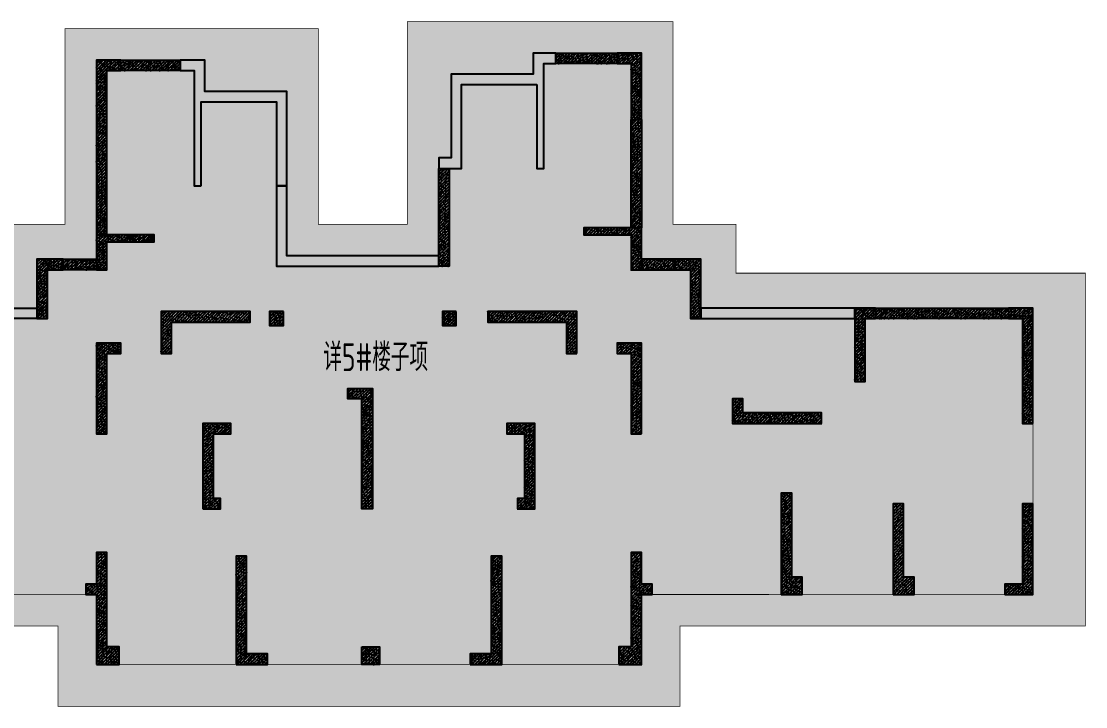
# Model space of a CAD drawing. Extents: x 923964 to 1204934, y 804567 to 1705037.
# Drawn here: x 1126173 to 1156635, y 1165517 to 1185137 of the extents above; entities that cross this region are included whole.
import ezdxf
from ezdxf.enums import TextEntityAlignment as Align

# ---------------------------------------------------------------- set-up
doc = ezdxf.new("R2010")
doc.units = 0
doc.header["$LTSCALE"] = 500
doc.linetypes.add('DASH', pattern=[0.35, 0.25, -0.1])
for name, color, linetype in [('S_COLU', 2, 'CONTINUOUS'), ('S_COLU_HACH', 15, 'CONTINUOUS'), ('S_PLAN_HACH', 9, 'CONTINUOUS'), ('S_WALL', 2, 'CONTINUOUS'), ('S_WALL_HACH', 30, 'CONTINUOUS'), ('S_WALL_OTHE_HACH', 33, 'CONTINUOUS'), ('主楼填充', 7, 'CONTINUOUS')]:
    doc.layers.add(name, color=color, linetype=linetype)
doc.styles.add('TH-STYLE3', font='tssdeng.shx', dxfattribs={"width": 0.7, "bigfont": 'tssdchn.shx'})
pattern_1 = [(45, (0, 0), (-44.1941738, 44.1941738), []), (50, (0, 0), (179.315046, -15.688034), [18.75, -206.25]), (355, (0, 0), (-34.687833, 188.048033), [15, -165]), (100.4514, (14.94, -1.3), (144.627345, 172.359886), [15.935047, -175.285528]), (46.1842, (0, 50), (266.810262, -41.379754), [28.125, -309.375]), (96.6356, (22.23, 46.55), (233.665676, 243.529468), [23.90257, -262.92825]), (351.1842, (0, 50), (233.665486, 243.52965), [22.5, -247.5]), (21, (25, 37.5), (149.226763, -100.654723), [18.75, -206.25]), (326, (25, 37.5), (60.828833, 181.287511), [15, -165]), (71.4514, (37.44, 29.11), (210.055657, 80.632624), [15.935047, -175.285528]), (37.5, (0, 0), (3.0399638, 83.2234635), [0, -163, 0, -167.5, 0, -165.625]), (7.5, (0, 0), (65.7673844, 98.602928), [0, -95.5, 0, -159.25, 0, -63.125]), (327.5, (-55.75, 0), (133.455609, -5.638718), [0, -62.5, 0, -195, 0, -258.75]), (317.5, (-80.75, 0), (145.796542, 25.0262456), [0, -81.25, 0, -129.5, 0, -183.75])]

msp = doc.modelspace()

# ---------------------------------------------------------------- hatches: boundary and pattern name
at = {"layer": 'S_COLU_HACH'}
h = msp.add_hatch(color=256, dxfattribs=at)
h.dxf.hatch_style = 1
h.paths.add_polyline_path([(1133673, 1176827), (1133273, 1176827), (1133273, 1176427), (1133673, 1176427)])
h = msp.add_hatch(color=256, dxfattribs=at)
h.dxf.hatch_style = 1
h.paths.add_polyline_path([(1138623, 1176827), (1138223, 1176827), (1138223, 1176427), (1138623, 1176427)])
h = msp.add_hatch(color=256, dxfattribs=at)
h.dxf.hatch_style = 1
h.paths.add_polyline_path([(1135923, 1167227), (1136423, 1167227), (1136423, 1166727), (1135923, 1166727)])
at = {"layer": 'S_PLAN_HACH'}
h = msp.add_hatch(dxfattribs=at)
h.set_pattern_fill('CROSS', color=4, scale=50, style=0)
h.paths.add_polyline_path([(1127223, 1165527), (1145023, 1165527), (1145023, 1167827), (1156623, 1167827), (1156625, 1177927), (1146623, 1177927), (1146623, 1179327), (1144823, 1179327), (1144823, 1185127), (1137223, 1185127), (1137223, 1179327), (1134673, 1179327), (1134673, 1184927), (1127423, 1184927), (1127423, 1179327), (1125623, 1179327), (1125623, 1177927), (1115623, 1177927), (1115623, 1167827), (1127223, 1167827)])
at = {"layer": 'S_WALL_HACH'}
h = msp.add_hatch(color=256, dxfattribs=at)
h.dxf.hatch_style = 1
h.paths.add_polyline_path([(1140923, 1183327), (1140923, 1180927), (1141123, 1180927), (1141123, 1183927), (1141473, 1183927), (1141473, 1184227), (1140823, 1184227), (1140823, 1183627), (1138473, 1183627), (1138473, 1181227), (1138123, 1181227), (1138123, 1180928), (1138323, 1180927), (1138323, 1180927), (1138773, 1180927), (1138773, 1183327)])
h = msp.add_hatch(color=256, dxfattribs=at)
h.dxf.hatch_style = 1
h.paths.add_polyline_path([(1141473, 1184227), (1143223, 1184227), (1143223, 1183927), (1141473, 1183927)])
h = msp.add_hatch(color=256, dxfattribs=at)
h.dxf.hatch_style = 1
h.paths.add_polyline_path([(1143923, 1182327), (1143923, 1184227), (1143223, 1184227), (1143223, 1183927), (1143623, 1183927), (1143623, 1182327)])
h = msp.add_hatch(color=256, dxfattribs=at)
h.dxf.hatch_style = 1
h.paths.add_polyline_path([(1128623, 1183727), (1129023, 1183727), (1129023, 1184027), (1128323, 1184027), (1128323, 1182127), (1128623, 1182127)])
h = msp.add_hatch(color=256, dxfattribs=at)
h.dxf.hatch_style = 1
h.paths.add_polyline_path([(1129023, 1184027), (1130723, 1184027), (1130723, 1183727), (1129023, 1183727)])
h = msp.add_hatch(color=256, dxfattribs=at)
h.dxf.hatch_style = 1
h.paths.add_polyline_path([(1131323, 1180427), (1131323, 1182827), (1133473, 1182827), (1133473, 1180627), (1133473, 1180627), (1133473, 1180427), (1133773, 1180427), (1133773, 1183127), (1131423, 1183127), (1131423, 1184027), (1130723, 1184027), (1130723, 1183727), (1131123, 1183727), (1131123, 1180427)])
h = msp.add_hatch(color=256, dxfattribs=at)
h.dxf.hatch_style = 1
h.paths.add_polyline_path([(1143623, 1182327), (1143923, 1182327), (1143923, 1179227), (1143623, 1179227)])
h = msp.add_hatch(color=256, dxfattribs=at)
h.dxf.hatch_style = 1
h.paths.add_polyline_path([(1128323, 1179027), (1128623, 1179027), (1128623, 1182127), (1128323, 1182127)])
h = msp.add_hatch(color=256, dxfattribs=at)
h.dxf.hatch_style = 1
h.paths.add_polyline_path([(1138123, 1180928), (1138423, 1180928), (1138423, 1178127), (1138123, 1178127)])
h = msp.add_hatch(color=256, dxfattribs=at)
h.dxf.hatch_style = 1
h.paths.add_polyline_path([(1133473, 1180427), (1133473, 1178127), (1138123, 1178127), (1138123, 1178427), (1133773, 1178427), (1133773, 1180427)])
h = msp.add_hatch(color=256, dxfattribs=at)
h.dxf.hatch_style = 1
h.paths.add_polyline_path([(1143623, 1178027), (1143923, 1178027), (1143923, 1179227), (1143623, 1179227), (1142273, 1179227), (1142273, 1179027), (1143623, 1179027)])
h = msp.add_hatch(color=256, dxfattribs=at)
h.dxf.hatch_style = 1
h.paths.add_polyline_path([(1128323, 1178027), (1128623, 1178027), (1128623, 1178827), (1129973, 1178827), (1129973, 1179027), (1128623, 1179027), (1128623, 1179027), (1128323, 1179027)])
h = msp.add_hatch(color=256, dxfattribs=at)
h.dxf.hatch_style = 1
h.paths.add_polyline_path([(1126923, 1178027), (1127373, 1178027), (1127373, 1178327), (1126623, 1178327), (1126623, 1176627), (1126923, 1176627)])
h = msp.add_hatch(color=256, dxfattribs=at)
h.dxf.hatch_style = 1
h.paths.add_polyline_path([(1127373, 1178327), (1128323, 1178327), (1128323, 1178027), (1127373, 1178027)])
h = msp.add_hatch(color=256, dxfattribs=at)
h.dxf.hatch_style = 1
h.paths.add_polyline_path([(1143923, 1178027), (1144873, 1178027), (1144873, 1178327), (1143923, 1178327)])
h = msp.add_hatch(color=256, dxfattribs=at)
h.dxf.hatch_style = 1
h.paths.add_polyline_path([(1145623, 1176627), (1145623, 1178327), (1144873, 1178327), (1144873, 1178027), (1145323, 1178027), (1145323, 1176627)])
h = msp.add_hatch(color=256, dxfattribs=at)
h.dxf.hatch_style = 1
h.paths.add_polyline_path([(1122223, 1176927), (1126623, 1176927), (1126623, 1176627), (1122223, 1176627)])
h = msp.add_hatch(color=256, dxfattribs=at)
h.dxf.hatch_style = 1
h.paths.add_polyline_path([(1132723, 1176627), (1132723, 1176827), (1131973, 1176827), (1131973, 1176827), (1130173, 1176827), (1130173, 1175627), (1130473, 1175627), (1130473, 1176527), (1131973, 1176527), (1131973, 1176527), (1132723, 1176527)])
h = msp.add_hatch(color=256, dxfattribs=at)
h.dxf.hatch_style = 1
h.paths.add_polyline_path([(1142073, 1175627), (1142073, 1176827), (1139523, 1176827), (1139523, 1176627), (1139523, 1176627), (1139523, 1176527), (1140273, 1176527), (1140273, 1176527), (1141773, 1176527), (1141773, 1175627)])
h = msp.add_hatch(color=256, dxfattribs=at)
h.dxf.hatch_style = 1
h.paths.add_polyline_path([(1145623, 1176627), (1150023, 1176627), (1150023, 1176927), (1145623, 1176927)])
h = msp.add_hatch(color=256, dxfattribs=at)
h.dxf.hatch_style = 1
h.paths.add_polyline_path([(1150323, 1176627), (1150623, 1176627), (1150623, 1176927), (1150023, 1176927), (1150023, 1174827), (1150323, 1174827)])
h = msp.add_hatch(color=256, dxfattribs=at)
h.dxf.hatch_style = 1
h.paths.add_polyline_path([(1150623, 1176927), (1154423, 1176927), (1154423, 1176627), (1150623, 1176627)])
h = msp.add_hatch(color=256, dxfattribs=at)
h.dxf.hatch_style = 1
h.paths.add_polyline_path([(1155123, 1173627), (1155123, 1176927), (1154423, 1176927), (1154423, 1176627), (1154823, 1176627), (1154823, 1173627)])
h = msp.add_hatch(color=256, dxfattribs=at)
h.dxf.hatch_style = 1
h.paths.add_polyline_path([(1128623, 1175627), (1129023, 1175627), (1129023, 1175927), (1128323, 1175927), (1128323, 1173327), (1128623, 1173327)])
h = msp.add_hatch(color=256, dxfattribs=at)
h.dxf.hatch_style = 1
h.paths.add_polyline_path([(1143923, 1173327), (1143923, 1175927), (1143223, 1175927), (1143223, 1175627), (1143623, 1175627), (1143623, 1173327)])
h = msp.add_hatch(color=256, dxfattribs=at)
h.dxf.hatch_style = 1
h.paths.add_polyline_path([(1135923, 1174327), (1135523, 1174327), (1135523, 1174627), (1136223, 1174627), (1136223, 1171177), (1135923, 1171177)])
h = msp.add_hatch(color=256, dxfattribs=at)
h.dxf.hatch_style = 1
h.paths.add_polyline_path([(1149073, 1173627), (1149073, 1173927), (1146823, 1173927), (1146823, 1174327), (1146523, 1174327), (1146523, 1173627)])
h = msp.add_hatch(color=256, dxfattribs=at)
h.dxf.hatch_style = 1
h.paths.add_polyline_path([(1131373, 1171177), (1131873, 1171177), (1131873, 1171477), (1131673, 1171477), (1131673, 1173327), (1132173, 1173327), (1132173, 1173627), (1131373, 1173627)])
h = msp.add_hatch(color=256, dxfattribs=at)
h.dxf.hatch_style = 1
h.paths.add_polyline_path([(1140373, 1171177), (1140873, 1171177), (1140873, 1173627), (1140073, 1173627), (1140073, 1173327), (1140573, 1173327), (1140573, 1171477), (1140373, 1171477)])
h = msp.add_hatch(color=256, dxfattribs=at)
h.dxf.hatch_style = 1
h.paths.add_polyline_path([(1147923, 1168727), (1148523, 1168727), (1148523, 1169227), (1148223, 1169227), (1148223, 1171627), (1147923, 1171627)])
h = msp.add_hatch(color=256, dxfattribs=at)
h.dxf.hatch_style = 1
h.paths.add_polyline_path([(1151123, 1168727), (1151724, 1168727), (1151724, 1169227), (1151423, 1169227), (1151423, 1171327), (1151123, 1171327)])
h = msp.add_hatch(color=256, dxfattribs=at)
h.dxf.hatch_style = 1
h.paths.add_polyline_path([(1154323, 1168727), (1155123, 1168727), (1155123, 1171327), (1154823, 1171327), (1154823, 1169027), (1154323, 1169027)])
h = msp.add_hatch(color=256, dxfattribs=at)
h.dxf.hatch_style = 1
h.paths.add_polyline_path([(1128323, 1166727), (1128973, 1166727), (1128973, 1167227), (1128623, 1167227), (1128623, 1169927), (1128323, 1169927), (1128323, 1169027), (1128023, 1169027), (1128023, 1168727), (1128323, 1168727)])
h = msp.add_hatch(color=256, dxfattribs=at)
h.dxf.hatch_style = 1
h.paths.add_polyline_path([(1132323, 1166727), (1133223, 1166727), (1133223, 1167027), (1132623, 1167027), (1132623, 1169827), (1132323, 1169827)])
h = msp.add_hatch(color=256, dxfattribs=at)
h.dxf.hatch_style = 1
h.paths.add_polyline_path([(1139023, 1166727), (1139923, 1166727), (1139923, 1169827), (1139623, 1169827), (1139623, 1167027), (1139023, 1167027)])
h = msp.add_hatch(color=256, dxfattribs=at)
h.dxf.hatch_style = 1
h.paths.add_polyline_path([(1143273, 1166727), (1143923, 1166727), (1143923, 1168727), (1144223, 1168727), (1144223, 1169027), (1143923, 1169027), (1143923, 1169927), (1143623, 1169927), (1143623, 1167227), (1143273, 1167227)])
at = {"layer": 'S_WALL_OTHE_HACH'}
h = msp.add_hatch(dxfattribs=at)
h.set_pattern_fill('钢筋混凝土', color=256, scale=25)
h.set_pattern_definition(pattern_1)
h.paths.add_polyline_path([(1140923, 1183327), (1140923, 1180927), (1141123, 1180927), (1141123, 1183927), (1141473, 1183927), (1141473, 1184227), (1140823, 1184227), (1140823, 1183627), (1138473, 1183627), (1138473, 1181227), (1138123, 1181227), (1138123, 1180928), (1138323, 1180927), (1138323, 1180927), (1138773, 1180927), (1138773, 1183327)])
h = msp.add_hatch(dxfattribs=at)
h.set_pattern_fill('钢筋混凝土', color=256, scale=25)
h.set_pattern_definition(pattern_1)
h.paths.add_polyline_path([(1141473, 1184227), (1143223, 1184227), (1143223, 1183927), (1141473, 1183927)])
h = msp.add_hatch(dxfattribs=at)
h.set_pattern_fill('钢筋混凝土', color=256, scale=25)
h.set_pattern_definition(pattern_1)
h.paths.add_polyline_path([(1143923, 1182327), (1143923, 1184227), (1143223, 1184227), (1143223, 1183927), (1143623, 1183927), (1143623, 1182327)])
h = msp.add_hatch(dxfattribs=at)
h.set_pattern_fill('钢筋混凝土', color=256, scale=25)
h.set_pattern_definition(pattern_1)
h.paths.add_polyline_path([(1128623, 1183727), (1129023, 1183727), (1129023, 1184027), (1128323, 1184027), (1128323, 1182127), (1128623, 1182127)])
h = msp.add_hatch(dxfattribs=at)
h.set_pattern_fill('钢筋混凝土', color=256, scale=25)
h.set_pattern_definition(pattern_1)
h.paths.add_polyline_path([(1129023, 1184027), (1130723, 1184027), (1130723, 1183727), (1129023, 1183727)])
h = msp.add_hatch(dxfattribs=at)
h.set_pattern_fill('钢筋混凝土', color=256, scale=25)
h.set_pattern_definition(pattern_1)
h.paths.add_polyline_path([(1131323, 1180427), (1131323, 1182827), (1133473, 1182827), (1133473, 1180627), (1133473, 1180627), (1133473, 1180427), (1133773, 1180427), (1133773, 1183127), (1131423, 1183127), (1131423, 1184027), (1130723, 1184027), (1130723, 1183727), (1131123, 1183727), (1131123, 1180427)])
h = msp.add_hatch(dxfattribs=at)
h.set_pattern_fill('钢筋混凝土', color=256, scale=25)
h.set_pattern_definition(pattern_1)
h.paths.add_polyline_path([(1143623, 1182327), (1143923, 1182327), (1143923, 1179227), (1143623, 1179227)])
h = msp.add_hatch(dxfattribs=at)
h.set_pattern_fill('钢筋混凝土', color=256, scale=25)
h.set_pattern_definition(pattern_1)
h.paths.add_polyline_path([(1128323, 1179027), (1128623, 1179027), (1128623, 1182127), (1128323, 1182127)])
h = msp.add_hatch(dxfattribs=at)
h.set_pattern_fill('钢筋混凝土', color=256, scale=25)
h.set_pattern_definition([(45, (-100, 0), (-44.1941738, 44.1941738), []), (50, (-100, 0), (179.315046, -15.688034), [18.75, -206.25]), (355, (-100, 0), (-34.687833, 188.048033), [15, -165]), (100.4514, (-85.06, -1.3), (144.627345, 172.359886), [15.935047, -175.285528]), (46.1842, (-100, 50), (266.810262, -41.379754), [28.125, -309.375]), (96.6356, (-77.77, 46.55), (233.665676, 243.529468), [23.90257, -262.92825]), (351.1842, (-100, 50), (233.665486, 243.52965), [22.5, -247.5]), (21, (-75, 37.5), (149.226763, -100.654723), [18.75, -206.25]), (326, (-75, 37.5), (60.828833, 181.287511), [15, -165]), (71.4514, (-62.56, 29.11), (210.055657, 80.632624), [15.935047, -175.285528]), (37.5, (-100, 0), (3.0399638, 83.2234635), [0, -163, 0, -167.5, 0, -165.625]), (7.5, (-100, 0), (65.7673844, 98.602928), [0, -95.5, 0, -159.25, 0, -63.125]), (327.5, (-155.75, 0), (133.455609, -5.638718), [0, -62.5, 0, -195, 0, -258.75]), (317.5, (-180.75, 0), (145.796542, 25.0262456), [0, -81.25, 0, -129.5, 0, -183.75])])
h.paths.add_polyline_path([(1138123, 1180928), (1138423, 1180928), (1138423, 1178127), (1138123, 1178127)])
h = msp.add_hatch(dxfattribs=at)
h.set_pattern_fill('钢筋混凝土', color=256, scale=25)
h.set_pattern_definition(pattern_1)
h.paths.add_polyline_path([(1133473, 1180427), (1133473, 1178127), (1138123, 1178127), (1138123, 1178427), (1133773, 1178427), (1133773, 1180427)])
h = msp.add_hatch(dxfattribs=at)
h.set_pattern_fill('钢筋混凝土', color=256, scale=25)
h.set_pattern_definition(pattern_1)
h.paths.add_polyline_path([(1143623, 1178027), (1143923, 1178027), (1143923, 1179227), (1143623, 1179227), (1142273, 1179227), (1142273, 1179027), (1143623, 1179027)])
h = msp.add_hatch(dxfattribs=at)
h.set_pattern_fill('钢筋混凝土', color=256, scale=25)
h.set_pattern_definition(pattern_1)
h.paths.add_polyline_path([(1128323, 1178027), (1128623, 1178027), (1128623, 1178827), (1129973, 1178827), (1129973, 1179027), (1128623, 1179027), (1128623, 1179027), (1128323, 1179027)])
h = msp.add_hatch(dxfattribs=at)
h.set_pattern_fill('钢筋混凝土', color=256, scale=25)
h.set_pattern_definition(pattern_1)
h.paths.add_polyline_path([(1126923, 1178027), (1127373, 1178027), (1127373, 1178327), (1126623, 1178327), (1126623, 1176627), (1126923, 1176627)])
h = msp.add_hatch(dxfattribs=at)
h.set_pattern_fill('钢筋混凝土', color=256, scale=25)
h.set_pattern_definition(pattern_1)
h.paths.add_polyline_path([(1127373, 1178327), (1128323, 1178327), (1128323, 1178027), (1127373, 1178027)])
h = msp.add_hatch(dxfattribs=at)
h.set_pattern_fill('钢筋混凝土', color=256, scale=25)
h.set_pattern_definition(pattern_1)
h.paths.add_polyline_path([(1143923, 1178027), (1144873, 1178027), (1144873, 1178327), (1143923, 1178327)])
h = msp.add_hatch(dxfattribs=at)
h.set_pattern_fill('钢筋混凝土', color=256, scale=25)
h.set_pattern_definition(pattern_1)
h.paths.add_polyline_path([(1145623, 1176627), (1145623, 1178327), (1144873, 1178327), (1144873, 1178027), (1145323, 1178027), (1145323, 1176627)])
h = msp.add_hatch(dxfattribs=at)
h.set_pattern_fill('钢筋混凝土', color=256, scale=25)
h.set_pattern_definition(pattern_1)
h.paths.add_polyline_path([(1122223, 1176927), (1126623, 1176927), (1126623, 1176627), (1122223, 1176627)])
h = msp.add_hatch(dxfattribs=at)
h.set_pattern_fill('钢筋混凝土', color=256, scale=25)
h.set_pattern_definition(pattern_1)
h.paths.add_polyline_path([(1132723, 1176627), (1132723, 1176827), (1131973, 1176827), (1131973, 1176827), (1130173, 1176827), (1130173, 1175627), (1130473, 1175627), (1130473, 1176527), (1131973, 1176527), (1131973, 1176527), (1132723, 1176527)])
h = msp.add_hatch(dxfattribs=at)
h.set_pattern_fill('钢筋混凝土', color=256, scale=25)
h.set_pattern_definition(pattern_1)
h.paths.add_polyline_path([(1133673, 1176827), (1133273, 1176827), (1133273, 1176427), (1133673, 1176427)])
h = msp.add_hatch(dxfattribs=at)
h.set_pattern_fill('钢筋混凝土', color=256, scale=25)
h.set_pattern_definition(pattern_1)
h.paths.add_polyline_path([(1138623, 1176827), (1138223, 1176827), (1138223, 1176427), (1138623, 1176427)])
h = msp.add_hatch(dxfattribs=at)
h.set_pattern_fill('钢筋混凝土', color=256, scale=25)
h.set_pattern_definition(pattern_1)
h.paths.add_polyline_path([(1142073, 1175627), (1142073, 1176827), (1139523, 1176827), (1139523, 1176627), (1139523, 1176627), (1139523, 1176527), (1140273, 1176527), (1140273, 1176527), (1141773, 1176527), (1141773, 1175627)])
h = msp.add_hatch(dxfattribs=at)
h.set_pattern_fill('钢筋混凝土', color=256, scale=25)
h.set_pattern_definition(pattern_1)
h.paths.add_polyline_path([(1145623, 1176627), (1150023, 1176627), (1150023, 1176927), (1145623, 1176927)])
h = msp.add_hatch(dxfattribs=at)
h.set_pattern_fill('钢筋混凝土', color=256, scale=25)
h.set_pattern_definition(pattern_1)
h.paths.add_polyline_path([(1150323, 1176627), (1150623, 1176627), (1150623, 1176927), (1150023, 1176927), (1150023, 1174827), (1150323, 1174827)])
h = msp.add_hatch(dxfattribs=at)
h.set_pattern_fill('钢筋混凝土', color=256, scale=25)
h.set_pattern_definition(pattern_1)
h.paths.add_polyline_path([(1150623, 1176927), (1154423, 1176927), (1154423, 1176627), (1150623, 1176627)])
h = msp.add_hatch(dxfattribs=at)
h.set_pattern_fill('钢筋混凝土', color=256, scale=25)
h.set_pattern_definition(pattern_1)
h.paths.add_polyline_path([(1155123, 1173627), (1155123, 1176927), (1154423, 1176927), (1154423, 1176627), (1154823, 1176627), (1154823, 1173627)])
h = msp.add_hatch(dxfattribs=at)
h.set_pattern_fill('钢筋混凝土', color=256, scale=25)
h.set_pattern_definition(pattern_1)
h.paths.add_polyline_path([(1128623, 1175627), (1129023, 1175627), (1129023, 1175927), (1128323, 1175927), (1128323, 1173327), (1128623, 1173327)])
h = msp.add_hatch(dxfattribs=at)
h.set_pattern_fill('钢筋混凝土', color=256, scale=25)
h.set_pattern_definition(pattern_1)
h.paths.add_polyline_path([(1143923, 1173327), (1143923, 1175927), (1143223, 1175927), (1143223, 1175627), (1143623, 1175627), (1143623, 1173327)])
h = msp.add_hatch(dxfattribs=at)
h.set_pattern_fill('钢筋混凝土', color=256, scale=25)
h.set_pattern_definition(pattern_1)
h.paths.add_polyline_path([(1135923, 1174327), (1135523, 1174327), (1135523, 1174627), (1136223, 1174627), (1136223, 1171177), (1135923, 1171177)])
h = msp.add_hatch(dxfattribs=at)
h.set_pattern_fill('钢筋混凝土', color=256, scale=25)
h.set_pattern_definition(pattern_1)
h.paths.add_polyline_path([(1149073, 1173627), (1149073, 1173927), (1146823, 1173927), (1146823, 1174327), (1146523, 1174327), (1146523, 1173627)])
h = msp.add_hatch(dxfattribs=at)
h.set_pattern_fill('钢筋混凝土', color=256, scale=25)
h.set_pattern_definition(pattern_1)
h.paths.add_polyline_path([(1131373, 1171177), (1131873, 1171177), (1131873, 1171477), (1131673, 1171477), (1131673, 1173327), (1132173, 1173327), (1132173, 1173627), (1131373, 1173627)])
h = msp.add_hatch(dxfattribs=at)
h.set_pattern_fill('钢筋混凝土', color=256, scale=25)
h.set_pattern_definition(pattern_1)
h.paths.add_polyline_path([(1140373, 1171177), (1140873, 1171177), (1140873, 1173627), (1140073, 1173627), (1140073, 1173327), (1140573, 1173327), (1140573, 1171477), (1140373, 1171477)])
h = msp.add_hatch(dxfattribs=at)
h.set_pattern_fill('钢筋混凝土', color=256, scale=25)
h.set_pattern_definition(pattern_1)
h.paths.add_polyline_path([(1147923, 1168727), (1148523, 1168727), (1148523, 1169227), (1148223, 1169227), (1148223, 1171627), (1147923, 1171627)])
h = msp.add_hatch(dxfattribs=at)
h.set_pattern_fill('钢筋混凝土', color=256, scale=25)
h.set_pattern_definition(pattern_1)
h.paths.add_polyline_path([(1151123, 1168727), (1151724, 1168727), (1151724, 1169227), (1151423, 1169227), (1151423, 1171327), (1151123, 1171327)])
h = msp.add_hatch(dxfattribs=at)
h.set_pattern_fill('钢筋混凝土', color=256, scale=25)
h.set_pattern_definition(pattern_1)
h.paths.add_polyline_path([(1154323, 1168727), (1155123, 1168727), (1155123, 1171327), (1154823, 1171327), (1154823, 1169027), (1154323, 1169027)])
h = msp.add_hatch(dxfattribs=at)
h.set_pattern_fill('钢筋混凝土', color=256, scale=25)
h.set_pattern_definition(pattern_1)
h.paths.add_polyline_path([(1128323, 1166727), (1128973, 1166727), (1128973, 1167227), (1128623, 1167227), (1128623, 1169927), (1128323, 1169927), (1128323, 1169027), (1128023, 1169027), (1128023, 1168727), (1128323, 1168727)])
h = msp.add_hatch(dxfattribs=at)
h.set_pattern_fill('钢筋混凝土', color=256, scale=25)
h.set_pattern_definition(pattern_1)
h.paths.add_polyline_path([(1132323, 1166727), (1133223, 1166727), (1133223, 1167027), (1132623, 1167027), (1132623, 1169827), (1132323, 1169827)])
h = msp.add_hatch(dxfattribs=at)
h.set_pattern_fill('钢筋混凝土', color=256, scale=25)
h.set_pattern_definition(pattern_1)
h.paths.add_polyline_path([(1139023, 1166727), (1139923, 1166727), (1139923, 1169827), (1139623, 1169827), (1139623, 1167027), (1139023, 1167027)])
h = msp.add_hatch(dxfattribs=at)
h.set_pattern_fill('钢筋混凝土', color=256, scale=25)
h.set_pattern_definition(pattern_1)
h.paths.add_polyline_path([(1143273, 1166727), (1143923, 1166727), (1143923, 1168727), (1144223, 1168727), (1144223, 1169027), (1143923, 1169027), (1143923, 1169927), (1143623, 1169927), (1143623, 1167227), (1143273, 1167227)])
h = msp.add_hatch(dxfattribs=at)
h.set_pattern_fill('钢筋混凝土', color=256, scale=25)
h.set_pattern_definition(pattern_1)
h.paths.add_polyline_path([(1135923, 1167227), (1136423, 1167227), (1136423, 1166727), (1135923, 1166727)])
at = {"layer": '主楼填充'}
h = msp.add_hatch(dxfattribs=at)
h.set_pattern_fill('GRASS', color=1, scale=20)
h.set_pattern_definition([(90, (0, 260000), (-359.21, 359.21), [95.25, -623.17]), (45, (0, 260000), (-359.21024, 359.21024), [95.25, -412.75]), (135, (0, 260000), (-359.21024, -359.21024), [95.25, -412.75])])
h.paths.add_polyline_path([(1117124, 1176927), (1126624, 1176927), (1126624, 1178327), (1128323, 1178327), (1128323, 1184027), (1131423, 1184027), (1131423, 1183127), (1133773, 1183127), (1133773, 1178427), (1138124, 1178427), (1138124, 1181227), (1138473, 1181227), (1138473, 1183627), (1140823, 1183627), (1140823, 1184227), (1143923, 1184227), (1143923, 1178327), (1145624, 1178327), (1145624, 1176927), (1155124, 1176927), (1155124, 1168727), (1143923, 1168730), (1143923, 1166727), (1128323, 1166727), (1128324, 1168727), (1117124, 1168727)])

# ---------------------------------------------------------------- linework, layer by layer
at = {"layer": 'S_COLU', "elevation": 0}
for points in [[(1133673, 1176827), (1133273, 1176827), (1133273, 1176427), (1133673, 1176427)], [(1138623, 1176827), (1138223, 1176827), (1138223, 1176427), (1138623, 1176427)], [(1135923, 1167227), (1136423, 1167227), (1136423, 1166727), (1135923, 1166727)]]:
    msp.add_lwpolyline(points, close=True, dxfattribs=at)
at = {"layer": 'S_PLAN_HACH', "color": 4, "linetype": 'DASH', "const_width": 20, "elevation": 0}
msp.add_lwpolyline([(1127223, 1165527), (1145023, 1165527), (1145023, 1167827), (1156623, 1167827), (1156625, 1177927), (1146623, 1177927), (1146623, 1179327), (1144823, 1179327), (1144823, 1185127), (1137223, 1185127), (1137223, 1179327), (1134673, 1179327), (1134673, 1184927), (1127423, 1184927), (1127423, 1179327), (1125623, 1179327), (1125623, 1177927), (1115623, 1177927), (1115623, 1167827), (1127223, 1167827)], close=True, dxfattribs=at)
at = {"layer": 'S_WALL', "elevation": 0}
for points in [[(1140923, 1183327), (1140923, 1180927), (1141123, 1180927), (1141123, 1183927), (1141473, 1183927), (1141473, 1184227), (1140823, 1184227), (1140823, 1183627), (1138473, 1183627), (1138473, 1181227), (1138123, 1181227), (1138123, 1180928), (1138323, 1180927), (1138323, 1180927), (1138773, 1180927), (1138773, 1183327)], [(1141473, 1184227), (1143223, 1184227), (1143223, 1183927), (1141473, 1183927)], [(1143923, 1182327), (1143923, 1184227), (1143223, 1184227), (1143223, 1183927), (1143623, 1183927), (1143623, 1182327)], [(1128623, 1183727), (1129023, 1183727), (1129023, 1184027), (1128323, 1184027), (1128323, 1182127), (1128623, 1182127)], [(1129023, 1184027), (1130723, 1184027), (1130723, 1183727), (1129023, 1183727)], [(1131323, 1180427), (1131323, 1182827), (1133473, 1182827), (1133473, 1180627), (1133473, 1180627), (1133473, 1180427), (1133773, 1180427), (1133773, 1183127), (1131423, 1183127), (1131423, 1184027), (1130723, 1184027), (1130723, 1183727), (1131123, 1183727), (1131123, 1180427)], [(1143623, 1182327), (1143923, 1182327), (1143923, 1179227), (1143623, 1179227)], [(1128323, 1179027), (1128623, 1179027), (1128623, 1182127), (1128323, 1182127)], [(1138123, 1180928), (1138423, 1180928), (1138423, 1178127), (1138123, 1178127)], [(1133473, 1180427), (1133473, 1178127), (1138123, 1178127), (1138123, 1178427), (1133773, 1178427), (1133773, 1180427)], [(1143623, 1178027), (1143923, 1178027), (1143923, 1179227), (1143623, 1179227), (1143623, 1179227), (1142273, 1179227), (1142273, 1179027), (1143623, 1179027)], [(1128323, 1178027), (1128623, 1178027), (1128623, 1178827), (1129973, 1178827), (1129973, 1179027), (1128623, 1179027), (1128623, 1179027), (1128323, 1179027)], [(1126923, 1178027), (1127373, 1178027), (1127373, 1178327), (1126623, 1178327), (1126623, 1176627), (1126923, 1176627)], [(1127373, 1178327), (1128323, 1178327), (1128323, 1178027), (1127373, 1178027)], [(1143923, 1178027), (1144873, 1178027), (1144873, 1178327), (1143923, 1178327)], [(1145623, 1176627), (1145623, 1178327), (1144873, 1178327), (1144873, 1178027), (1145323, 1178027), (1145323, 1176627)], [(1122223, 1176927), (1126623, 1176927), (1126623, 1176627), (1122223, 1176627)], [(1132723, 1176627), (1132723, 1176627), (1132723, 1176827), (1131973, 1176827), (1131973, 1176827), (1130173, 1176827), (1130173, 1175627), (1130473, 1175627), (1130473, 1176527), (1131973, 1176527), (1131973, 1176527), (1132723, 1176527)], [(1142073, 1175627), (1142073, 1176827), (1139523, 1176827), (1139523, 1176827), (1139523, 1176827), (1139523, 1176627), (1139523, 1176627), (1139523, 1176527), (1140273, 1176527), (1140273, 1176527), (1141773, 1176527), (1141773, 1175627)], [(1145623, 1176627), (1150023, 1176627), (1150023, 1176927), (1145623, 1176927)], [(1150323, 1176627), (1150623, 1176627), (1150623, 1176927), (1150023, 1176927), (1150023, 1174827), (1150323, 1174827)], [(1150623, 1176927), (1154423, 1176927), (1154423, 1176627), (1150623, 1176627)], [(1155123, 1173627), (1155123, 1176927), (1154423, 1176927), (1154423, 1176627), (1154823, 1176627), (1154823, 1173627)], [(1128623, 1175627), (1129023, 1175627), (1129023, 1175927), (1128323, 1175927), (1128323, 1173327), (1128623, 1173327)], [(1143923, 1173327), (1143923, 1175927), (1143223, 1175927), (1143223, 1175627), (1143623, 1175627), (1143623, 1173327)], [(1135923, 1174327), (1135523, 1174327), (1135523, 1174627), (1136223, 1174627), (1136223, 1171177), (1135923, 1171177)], [(1149073, 1173627), (1149073, 1173927), (1146823, 1173927), (1146823, 1174327), (1146523, 1174327), (1146523, 1173627)], [(1131373, 1171177), (1131873, 1171177), (1131873, 1171477), (1131673, 1171477), (1131673, 1173327), (1132173, 1173327), (1132173, 1173627), (1131373, 1173627)], [(1140373, 1171177), (1140873, 1171177), (1140873, 1173627), (1140073, 1173627), (1140073, 1173327), (1140573, 1173327), (1140573, 1171477), (1140373, 1171477)], [(1147923, 1168727), (1148523, 1168727), (1148523, 1169227), (1148223, 1169227), (1148223, 1171627), (1147923, 1171627)], [(1151123, 1168727), (1151724, 1168727), (1151724, 1169227), (1151423, 1169227), (1151423, 1171327), (1151123, 1171327)], [(1154323, 1168727), (1155123, 1168727), (1155123, 1171327), (1154823, 1171327), (1154823, 1169027), (1154323, 1169027)], [(1128323, 1166727), (1128973, 1166727), (1128973, 1167227), (1128623, 1167227), (1128623, 1169927), (1128323, 1169927), (1128323, 1169027), (1128023, 1169027), (1128023, 1168727), (1128323, 1168727)], [(1132323, 1166727), (1133223, 1166727), (1133223, 1167027), (1132623, 1167027), (1132623, 1169827), (1132323, 1169827)], [(1139023, 1166727), (1139923, 1166727), (1139923, 1169827), (1139623, 1169827), (1139623, 1167027), (1139023, 1167027)], [(1143273, 1166727), (1143923, 1166727), (1143923, 1168727), (1144223, 1168727), (1144223, 1169027), (1143923, 1169027), (1143923, 1169927), (1143623, 1169927), (1143623, 1167227), (1143273, 1167227)]]:
    msp.add_lwpolyline(points, close=True, dxfattribs=at)
at = {"layer": '主楼填充', "color": 1, "const_width": 20}
msp.add_lwpolyline([(1117124, 1176927), (1126624, 1176927), (1126624, 1178327), (1128323, 1178327), (1128323, 1184027), (1131423, 1184027), (1131423, 1183127), (1133773, 1183127), (1133773, 1178427), (1138124, 1178427), (1138124, 1181227), (1138473, 1181227), (1138473, 1183627), (1140823, 1183627), (1140823, 1184227), (1143923, 1184227), (1143923, 1178327), (1145624, 1178327), (1145624, 1176927), (1155124, 1176927), (1155124, 1168727), (1143923, 1168730), (1143923, 1166727), (1128323, 1166727), (1128324, 1168727), (1117124, 1168727)], dxfattribs=at)

# ---------------------------------------------------------------- texts
at = {"layer": 'S_PLAN_HACH', "color": 4, "style": 'TH-STYLE3', "width": 0.7}
msp.add_text('详5#楼子项', height=800, rotation=360, dxfattribs=at).set_placement((1136316, 1175523), align=Align.MIDDLE_CENTER)
at = {"layer": '主楼填充', "color": 1, "style": 'TH-STYLE3', "width": 0.7}
msp.add_text('详5#楼子项', height=800, rotation=360, dxfattribs=at).set_placement((1136316, 1175523), align=Align.MIDDLE_CENTER)

doc.saveas('drawing.dxf')
